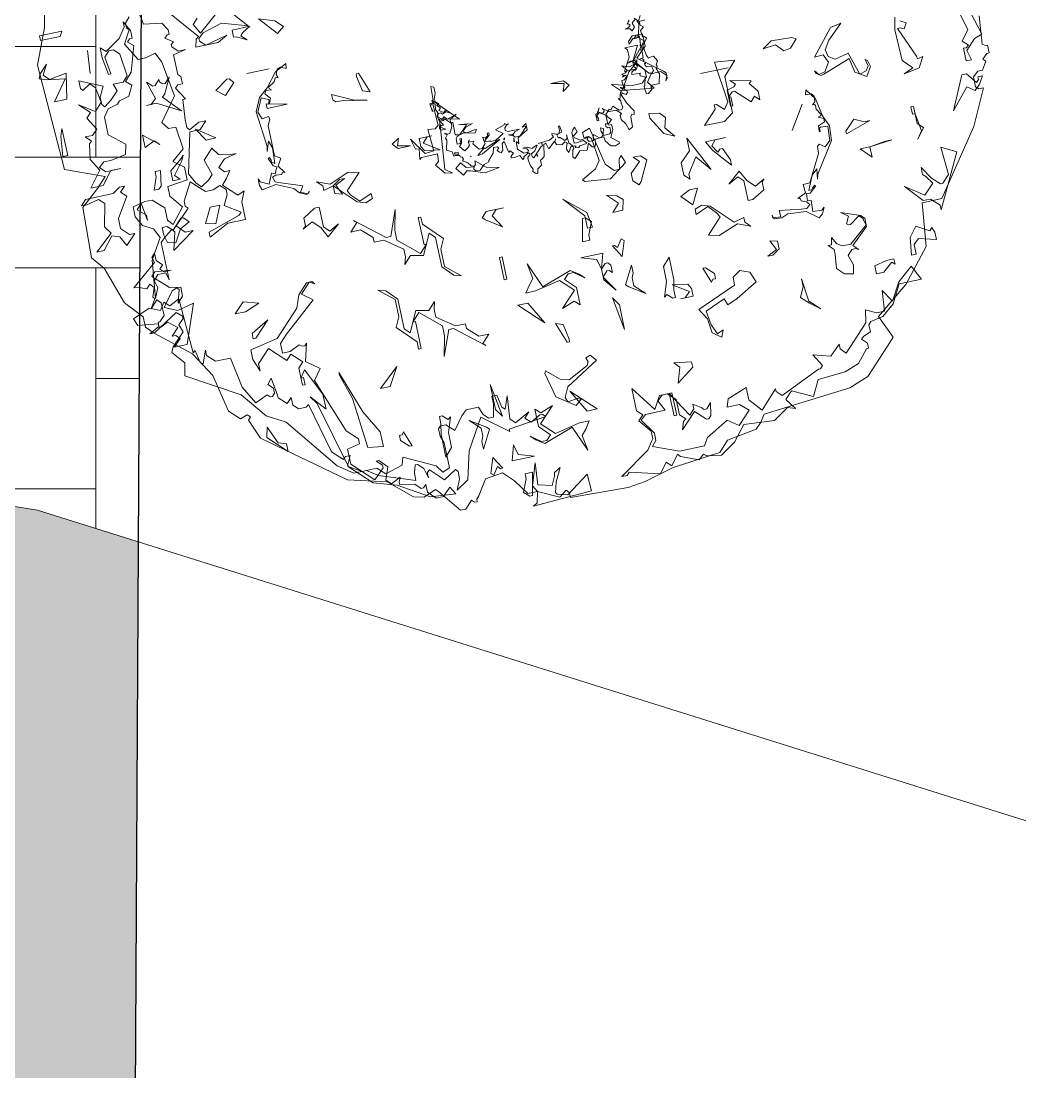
# Model space of a CAD drawing. Header units: millimetres. Extents: x 348 to 2201, y 118 to 1049.
# Drawn here: x 862.638 to 863.556, y 533.705 to 534.67 of the extents above; entities that cross this region are included whole.
import ezdxf

# ---------------------------------------------------------------- set-up
doc = ezdxf.new("R2010")
doc.units = ezdxf.units.MM
for name, color, linetype, lineweight in [('604_CURVA_INTERM', 7, 'Continuous', 18), ('ARBRE', 251, 'Continuous', 13), ('mur vue', 7, 'Continuous', 13)]:
    doc.layers.add(name, color=color, linetype=linetype, lineweight=lineweight)
pattern_1 = [(90, (873.67925, 706.85885), (-0.1016, 0.1016), [0.3048, -0.1016]), (180, (873.67925, 706.96045), (-0.1016, 0.1016), [0.3048, -0.1016])]

# ---------------------------------------------------------------- blocks, each defined once
blk = doc.blocks.new('WMF26', base_point=(0, 0.001))
at = {"color": 85}
for points in [[(7.323, -0.184), (7.359, -0.221), (7.462, -0.147), (7.745, -0.286), (7.883, -0.286), (8.022, -0.496), (8.159, -0.636), (8.407, -0.605), (8.545, -0.395), (8.581, -0.358), (8.581, -0.322), (8.618, -0.322), (8.654, -0.358), (8.756, -0.257), (8.829, -0.257), (9.069, -0.569), (9.105, -0.605), (9.28, -0.533), (9.419, -0.569), (9.732, -0.846), (10.255, -0.984), (11.302, -1.792), (11.412, -2.069), (11.376, -2.105), (11.412, -2.141), (11.514, -2.105), (11.652, -2.243), (11.761, -2.767), (11.973, -3.116), (12.424, -3.502), (12.525, -3.604), (12.525, -3.749), (12.736, -3.99), (12.911, -4.514), (13.05, -4.688), (13.02, -5.387), (12.772, -5.598), (12.635, -5.737), (13.158, -5.948), (13.223, -7.418), (13.02, -7.905), (12.984, -8.079)], [(0.476, -5.387), (0.512, -5.002), (0.476, -4.972), (0.446, -4.972), (0.446, -4.863), (0.476, -4.863), (0.548, -4.797), (0.512, -4.761), (0.585, -4.652), (0.65, -4.652), (0.724, -4.587), (0.724, -4.448), (0.687, -4.412), (0.621, -4.412), (0.861, -3.924), (1.494, -3.051), (1.771, -3.051), (1.843, -2.454), (2.222, -2.003), (2.681, -1.654), (2.542, -1.334), (2.644, -1.232), (2.994, -0.883), (3.269, -0.781), (4.492, -0.672), (4.565, -0.569), (4.638, -0.496), (5.053, -0.431), (5.191, -0.286), (5.86, -0.221), (6.275, -0.111), (6.522, -0.082), (7.323, -0.111), (7.323, -0.184), (7.323, -0.184)]]:
    blk.add_lwpolyline(points, dxfattribs=at)
at = {"color": 63}
for points in [[(7.745, -0.286), (7.796, -0.374), (7.696, -0.678), (7.721, -0.375), (7.533, -0.326), (7.475, -0.444), (7.462, -0.493), (7.374, -0.544), (7.47, -0.362), (7.506, -0.223), (7.488, -0.192), (7.348, -0.155), (7.03, -0.375), (7.022, -0.143), (7.84, -0.103), (7.784, -0.136), (7.745, -0.286), (7.745, -0.286)], [(6.5, -0.246), (6.573, -0.246), (6.152, -0.522), (6.078, -0.631), (6.049, -0.661), (6.049, -0.77), (6.188, -0.944), (6.116, -1.009), (6.188, -1.083), (6.188, -1.396), (5.94, -1.046), (5.838, -1.221), (5.701, -1.221), (5.489, -0.871), (5.417, -0.944), (5.417, -1.009), (5.315, -0.944), (5.278, -0.908), (5.242, -0.908), (5.176, -0.981), (5.206, -0.806), (5.242, -0.77), (5.278, -0.77), (5.417, -0.908), (5.627, -0.697), (5.59, -0.806), (5.554, -0.835), (5.627, -0.908), (5.627, -1.119), (5.729, -1.221), (5.802, -1.221), (5.874, -1.155), (5.802, -1.009), (6.078, -1.009), (6.152, -0.944), (6.013, -0.734), (6.013, -0.631), (6.078, -0.558), (5.729, -0.42), (5.38, -0.42), (5.315, -0.522), (5.002, -0.697), (4.856, -0.594), (4.681, -0.77), (4.791, -0.871), (4.965, -0.871), (4.929, -0.981), (4.652, -1.083), (4.652, -0.908), (4.507, -0.734), (4.266, -0.981), (4.266, -0.944), (4.194, -0.871), (3.633, -1.119), (3.604, -1.119), (3.568, -1.155), (3.67, -1.33), (3.43, -1.257), (3.284, -1.396), (3.284, -1.33), (3.219, -1.257), (2.869, -1.606), (2.833, -1.781), (2.695, -1.708), (2.586, -1.708), (2.557, -1.992), (2.447, -1.817), (2.309, -2.057), (2.135, -2.203), (2.099, -2.232), (1.996, -2.029), (2.309, -2.029), (2.447, -1.781), (2.622, -1.643), (2.797, -1.606), (2.833, -1.57), (2.833, -1.469), (2.934, -1.432), (2.972, -1.396), (2.905, -1.33), (2.905, -1.257), (2.934, -1.257), (3.081, -1.083), (3.284, -1.009), (3.67, -0.981), (3.779, -0.77), (4.056, -0.908), (4.158, -0.806), (4.056, -0.661), (4.158, -0.697), (4.369, -0.558), (4.791, -0.594), (4.965, -0.384), (5.176, -0.246), (5.38, -0.282), (5.417, -0.311), (5.489, -0.246), (5.729, -0.347), (5.766, -0.384), (5.874, -0.246), (5.94, -0.311), (6.049, -0.173), (6.464, -0.282), (6.5, -0.246), (6.5, -0.246)], [(8.752, -0.781), (8.782, -0.817), (8.956, -0.708), (9.131, -0.883), (9.167, -0.853), (9.167, -0.781), (9.203, -0.919), (9.277, -0.991), (9.306, -0.991), (9.342, -0.883), (9.342, -0.781), (9.83, -0.955), (9.974, -1.057), (10.15, -1.057), (10.353, -1.203), (10.913, -1.931), (11.161, -2.076), (11.438, -2.425), (12.136, -2.84), (12.099, -3.014), (12.245, -3.19), (12.209, -3.262), (12.034, -3.437), (12.071, -3.539), (11.998, -3.612), (11.998, -3.648), (12.071, -3.713), (12.421, -3.502), (12.486, -3.502), (12.346, -3.576), (12.346, -3.612), (12.624, -3.648), (12.66, -3.749), (12.421, -3.851), (12.274, -3.786), (12.209, -3.888), (12.136, -3.823), (11.998, -3.888), (11.962, -3.124), (11.925, -3.153), (11.895, -2.978), (11.859, -2.949), (11.787, -3.124), (11.787, -3.051), (11.685, -2.949), (11.474, -2.949), (11.401, -2.527), (11.263, -2.279), (11.088, -2.353), (11.052, -2.317), (11.023, -2.317), (10.986, -2.353), (10.986, -2.425), (11.052, -2.491), (10.986, -2.563), (10.95, -2.317), (10.95, -2.279), (10.848, -2.178), (10.776, -2.25), (10.776, -2.141), (10.703, -2.076), (10.601, -2.076), (10.564, -2.105), (10.389, -1.406), (10.252, -1.268), (10.216, -1.304), (10.15, -1.304), (10.216, -1.167), (10.04, -1.057), (9.83, -1.057), (9.728, -0.955), (9.48, -1.027), (9.451, -1.13), (9.029, -0.919), (8.956, -0.817), (8.855, -0.853), (8.855, -1.203), (8.891, -1.304), (8.891, -1.406), (8.855, -1.442), (8.782, -1.442), (8.679, -1.34), (8.542, -1.516), (8.469, -1.582), (8.294, -1.582), (8.258, -1.479), (8.192, -1.406), (8.12, -1.406), (8.083, -1.582), (8.083, -1.69), (8.017, -1.69), (7.981, -1.516), (7.945, -1.479), (7.879, -1.654), (7.909, -1.34), (7.843, -1.268), (7.632, -1.377), (7.705, -1.304), (7.632, -1.232), (7.494, -1.304), (7.458, -1.304), (7.421, -1.268), (7.945, -1.203), (7.945, -1.167), (8.294, -1.442), (8.542, -1.027), (8.643, -0.643), (8.819, -0.533), (8.752, -0.679), (8.752, -0.781), (8.752, -0.781)], [(5.311, -1.508), (5.551, -1.334), (5.485, -1.545), (5.551, -1.618), (5.311, -1.581), (5.311, -1.508), (5.311, -1.508)], [(7.293, -1.88), (7.122, -1.724), (7.002, -1.689), (6.719, -1.829), (6.697, -1.875), (6.718, -1.937), (6.65, -1.961), (6.582, -1.877), (7.039, -1.6), (7.108, -1.467), (7.084, -1.398), (6.943, -1.417), (6.897, -1.395), (6.98, -1.326), (7.228, -1.502), (7.31, -1.843), (7.293, -1.88), (7.293, -1.88)], [(4.217, -2.468), (4.52, -2.296), (4.662, -2.238), (4.695, -2.332), (4.971, -2.219), (4.946, -2.019), (4.885, -1.882), (4.799, -1.918), (4.839, -1.823), (4.952, -1.911), (4.978, -2.111), (5.065, -2.258), (4.518, -2.486), (4.513, -2.593), (4.403, -2.665), (4.275, -2.612), (4.217, -2.468), (4.217, -2.468)], [(3.67, -2.131), (3.604, -2.268), (3.604, -2.379), (3.568, -2.057), (3.43, -1.92), (3.568, -2.029), (3.67, -2.131), (3.67, -2.131)], [(9.555, -2.114), (9.272, -2.362), (9.417, -2.114), (9.555, -2.114), (9.555, -2.114)], [(2.586, -2.342), (2.411, -2.379), (2.309, -2.379), (2.309, -2.305), (2.346, -2.342), (2.484, -2.232), (2.586, -2.232), (2.586, -2.342), (2.586, -2.342)], [(3.106, -2.415), (3.082, -2.607), (3.082, -2.677), (3.151, -2.747), (3.106, -2.747), (3.082, -2.845), (3.032, -2.747), (2.963, -2.701), (2.844, -2.701), (2.582, -2.914), (2.607, -2.983), (2.607, -3.008), (2.656, -3.057), (2.794, -2.963), (2.819, -2.963), (2.844, -2.983), (2.794, -3.082), (2.893, -3.152), (2.631, -3.057), (2.582, -3.008), (2.582, -2.889), (2.819, -2.677), (2.75, -2.607), (2.794, -2.627), (2.844, -2.627), (2.913, -2.558), (2.868, -2.415), (2.893, -2.295), (3.013, -2.321), (3.106, -2.415), (3.106, -2.415)], [(6.116, -2.203), (6.188, -2.662), (6.116, -2.552), (6.116, -2.203), (6.116, -2.203)], [(6.887, -2.235), (6.887, -2.199), (6.923, -2.199), (7.026, -2.483), (6.923, -2.447), (6.887, -2.235), (6.887, -2.235)], [(2.033, -2.618), (1.923, -2.756), (1.75, -2.654), (1.712, -2.691), (1.684, -2.618), (1.684, -2.516), (1.923, -2.582), (1.996, -2.516), (1.996, -2.379), (2.062, -2.379), (2.033, -2.618), (2.033, -2.618)], [(9.068, -3.26), (9.068, -2.845), (8.995, -2.772), (8.857, -3.055), (8.682, -3.019), (8.581, -3.121), (8.609, -3.019), (8.609, -2.91), (8.37, -2.736), (8.231, -2.736), (8.231, -2.67), (8.086, -2.532), (7.947, -2.532), (8.056, -2.423), (8.02, -2.387), (8.406, -2.706), (8.471, -2.706), (8.609, -2.357), (8.544, -2.634), (8.544, -2.772), (8.821, -3.019), (8.93, -2.91), (8.893, -2.91), (8.893, -2.532), (8.93, -2.532), (8.93, -2.634), (9.169, -2.882), (9.104, -3.019), (9.104, -3.26), (9.308, -3.434), (9.205, -3.405), (9.068, -3.26), (9.068, -3.26)], [(5.343, -2.589), (5.343, -2.487), (5.38, -2.487), (5.453, -2.552), (5.489, -2.523), (5.417, -2.728), (5.417, -2.938), (5.315, -3.047), (5.315, -2.728), (5.343, -2.589), (5.343, -2.589)], [(7.163, -2.523), (7.476, -2.836), (7.337, -2.836), (7.163, -2.523), (7.163, -2.523)], [(4.755, -2.698), (4.755, -2.625), (4.791, -2.625), (4.82, -2.589), (4.893, -2.8), (4.856, -2.8), (4.755, -2.698), (4.755, -2.698)], [(5.868, -2.873), (5.868, -2.764), (5.729, -2.625), (5.94, -2.764), (5.976, -2.8), (5.838, -3.047), (5.838, -2.938), (5.868, -2.873), (5.868, -2.873)], [(6.675, -3.15), (6.566, -3.076), (6.5, -3.011), (6.639, -3.112), (6.712, -3.112), (6.777, -3.047), (6.639, -2.902), (6.639, -2.662), (6.712, -2.728), (6.886, -2.662), (6.675, -2.873), (6.85, -3.047), (7.199, -2.975), (7.337, -2.975), (7.264, -3.076), (7.199, -3.15), (7.235, -3.36), (7.09, -3.011), (6.675, -3.15), (6.675, -3.15)], [(6.253, -3.076), (6.188, -3.143), (6.152, -3.143), (6.116, -3.106), (6.116, -3.003), (6.152, -3.04), (6.188, -3.04), (6.253, -2.967), (6.116, -2.756), (6.253, -2.931), (6.253, -3.076), (6.253, -3.076)], [(1.647, -3.076), (1.75, -3.076), (1.959, -3.316), (1.712, -3.143), (1.574, -3.28), (1.647, -3.39), (1.684, -3.426), (1.684, -3.527), (1.574, -3.353), (1.472, -3.251), (1.436, -3.251), (1.335, -3.353), (1.363, -3.739), (1.16, -3.63), (1.538, -2.902), (1.538, -2.967), (1.647, -3.076), (1.647, -3.076)], [(2.857, -4.5), (2.791, -4.345), (2.805, -4.14), (3.087, -3.732), (3.106, -3.667), (3.082, -3.805), (3.164, -3.735), (3.251, -3.539), (3.188, -3.545), (3.199, -3.56), (3.161, -3.595), (3.148, -3.581), (3.241, -3.499), (3.293, -3.503), (3.3, -3.404), (3.248, -3.399), (3.259, -3.247), (3.133, -3.239), (3.093, -3.273), (3.138, -3.189), (3.192, -3.143), (3.349, -3.267), (3.602, -3.284), (3.691, -3.251), (3.791, -3.258), (3.815, -3.286), (3.814, -3.312), (3.803, -3.272), (3.703, -3.265), (3.707, -3.355), (3.408, -3.311), (3.331, -3.302), (3.278, -3.349), (3.315, -3.391), (3.387, -3.423), (3.388, -3.446), (3.4, -3.46), (3.421, -3.461), (3.306, -3.517), (3.311, -3.632), (3.218, -3.638), (3.018, -4.005), (3.012, -4.104), (2.984, -4.129), (2.91, -4.074), (2.829, -4.145), (2.815, -4.344), (2.917, -4.354), (2.931, -4.341), (2.935, -4.289), (2.947, -4.303), (2.94, -4.378), (2.849, -4.413), (2.846, -4.46), (2.918, -4.491), (2.883, -4.502), (2.869, -4.514), (2.924, -4.605), (2.919, -4.657), (2.932, -4.671), (2.959, -4.673), (2.919, -4.708), (2.911, -4.783), (2.946, -4.823), (3.025, -4.829), (3.004, -4.891), (2.901, -4.743), (2.857, -4.5), (2.857, -4.5)], [(6.253, -3.076), (6.289, -3.222), (6.5, -3.288), (6.188, -3.288), (6.253, -3.076), (6.253, -3.076)], [(5.94, -3.186), (6.041, -3.36), (6.013, -3.36), (5.976, -3.324), (5.904, -3.426), (5.868, -3.397), (5.94, -3.186), (5.94, -3.186)], [(6.253, -3.746), (6.326, -3.572), (6.326, -3.498), (6.428, -3.498), (6.362, -3.811), (6.326, -3.811), (6.253, -3.746), (6.253, -3.746)], [(4.848, -3.677), (4.986, -3.823), (4.848, -3.888), (4.739, -3.888), (4.848, -3.677), (4.848, -3.677)], [(6.326, -3.841), (6.573, -4.125), (6.289, -3.877), (6.253, -3.666), (6.326, -3.666), (6.326, -3.841), (6.326, -3.841)], [(2.309, -3.949), (2.099, -3.978), (1.996, -3.978), (2.309, -3.949), (2.309, -3.805), (2.447, -3.949), (2.309, -3.949), (2.309, -3.949)], [(5.838, -3.913), (5.976, -4.052), (5.838, -4.015), (5.766, -3.949), (5.802, -3.805), (5.94, -3.805), (5.838, -3.913), (5.838, -3.913)], [(12.071, -4.761), (12.136, -4.9), (12.274, -4.972), (12.346, -5.11), (12.346, -5.249), (12.173, -5.286), (12.071, -5.286), (11.925, -5.147), (11.925, -4.972), (11.859, -4.9), (11.685, -5.11), (11.823, -5.286), (11.823, -5.423), (11.547, -5.459), (11.547, -5.634), (11.685, -5.744), (11.511, -5.882), (11.547, -6.195), (11.648, -6.195), (11.722, -6.297), (11.474, -6.617), (11.547, -7.104), (11.612, -7.243), (11.75, -7.206), (11.859, -7.206), (11.998, -7.454), (11.895, -7.628), (11.925, -7.664), (11.925, -7.73), (11.859, -7.803)], [(10.95, -7.592), (11.023, -7.519), (10.95, -7.381), (10.564, -7.694)], [(10.499, -7.592), (10.353, -7.418), (10.288, -7.344), (10.637, -7.454), (10.913, -7.381), (10.986, -7.315), (10.986, -7.279), (10.913, -7.206), (10.601, -7.279), (10.739, -7.206), (11.052, -7.206), (11.023, -7.315), (10.986, -7.344), (11.474, -7.942)], [(11.722, -7.868), (11.685, -7.664), (11.438, -7.628), (11.372, -7.519), (11.372, -7.454), (11.401, -7.454), (11.438, -7.418), (11.335, -7.344), (11.372, -7.315), (11.372, -7.279), (11.299, -7.206), (11.197, -7.206), (11.372, -7.17), (11.372, -6.893), (11.335, -6.857), (11.335, -6.755), (11.401, -6.755), (11.438, -6.719), (11.335, -6.545), (11.372, -6.545), (11.401, -6.268), (11.401, -6.158), (11.372, -6.122), (11.227, -6.195), (11.125, -6.195), (11.227, -6.093), (11.372, -6.093), (11.511, -5.533), (11.438, -5.394), (11.372, -5.322), (11.263, -5.394), (11.197, -5.459), (11.263, -5.671), (11.125, -5.809), (11.052, -5.707), (10.913, -5.671), (10.812, -5.671), (10.986, -5.634), (11.088, -5.533), (11.023, -5.459), (10.95, -5.459), (11.023, -5.358), (11.088, -5.286), (10.913, -5.11), (10.812, -5.147), (10.877, -5.009), (10.877, -4.761), (11.125, -4.761), (11.401, -4.623), (11.401, -4.695), (10.95, -4.835), (10.913, -4.871), (11.125, -5.009), (11.052, -5.147), (11.052, -5.219), (11.125, -5.286), (11.227, -5.249), (11.335, -5.249), (11.511, -5.423), (11.648, -5.183), (11.648, -5.11), (11.612, -5.074), (11.823, -4.871), (11.722, -4.761), (11.612, -4.761), (11.925, -4.55), (11.859, -4.797), (11.895, -4.835), (11.998, -4.761), (12.071, -4.695), (12.071, -4.172), (12.099, -4.274), (12.209, -4.274), (12.274, -4.201), (12.245, -4.099), (12.31, -3.96), (12.245, -4.485), (12.071, -4.761), (12.071, -4.761)], [(1.611, -4.262), (1.647, -4.262), (1.647, -4.364), (1.611, -4.364), (1.611, -4.125), (1.538, -4.052), (1.647, -3.913), (1.574, -4.015), (1.611, -4.262), (1.611, -4.262)], [(7.494, -4.177), (7.566, -4.104), (7.458, -3.929), (7.668, -4.068), (7.705, -4.104), (7.632, -4.177), (7.392, -4.177), (7.494, -4.177), (7.494, -4.177)], [(4.36, -4.485), (4.425, -4.412), (4.36, -4.31), (4.324, -4.346), (4.288, -4.346), (4.215, -4.172), (4.215, -4.099), (4.425, -4.346), (4.499, -4.485), (4.215, -4.485), (4.36, -4.485), (4.36, -4.485)], [(4.672, -4.31), (4.811, -4.099), (4.811, -4.027), (4.884, -4.099), (4.884, -4.273), (4.739, -4.412), (4.739, -4.587), (4.499, -4.099), (4.672, -4.31), (4.672, -4.31)], [(5.335, -4.412), (5.473, -4.136), (5.51, -4.099), (5.582, -4.172), (5.582, -4.273), (5.437, -4.412), (5.51, -4.485), (5.408, -4.485), (5.335, -4.412), (5.335, -4.412)], [(0.811, -4.648), (0.701, -4.503), (0.664, -4.54), (0.664, -4.576), (0.599, -4.576), (0.664, -4.474), (0.738, -4.401), (0.84, -4.474), (1.087, -4.19), (0.876, -4.648), (0.811, -4.648), (0.811, -4.648)], [(3.304, -4.387), (3.097, -4.713), (3.304, -4.387), (3.304, -4.387)], [(4.96, -6.292), (5.04, -6.282), (5.04, -6.232), (5, -6.2), (5.05, -6.16), (5.04, -6.069), (5.011, -6.069), (4.989, -6.04), (5.061, -5.948), (5.04, -5.808), (5.021, -5.768), (4.981, -5.779), (4.95, -5.779), (4.91, -5.707), (4.939, -5.656), (4.931, -5.646), (4.931, -5.627), (4.95, -5.606), (4.921, -5.527), (4.95, -5.395), (5.05, -5.395), (5.071, -5.376), (5.061, -5.345), (5.121, -5.295), (5.151, -5.295), (5.161, -5.376), (5.161, -5.406), (5.151, -5.406), (5.121, -5.527), (5.182, -5.556), (5.182, -5.577), (5.171, -5.588), (5.291, -5.596), (5.283, -5.627), (5.252, -5.646), (5.241, -5.646), (5.233, -5.638), (5.212, -5.667), (5.191, -5.689), (5.212, -5.729), (5.323, -5.638), (5.423, -5.477), (5.423, -5.445), (5.442, -5.426), (5.403, -5.387), (5.403, -5.366), (5.423, -5.345), (5.464, -5.366), (5.473, -5.376), (5.492, -5.356), (5.442, -5.225), (5.363, -5.104), (5.373, -5.054), (5.403, -5.063), (5.423, -5.035), (5.434, -4.892), (5.484, -4.863), (5.514, -4.953), (5.564, -5.024), (5.564, -5.085), (5.543, -5.104), (5.603, -5.164), (5.725, -5.164), (5.755, -5.135), (5.736, -5.093), (5.694, -5.054), (5.744, -5.003), (5.744, -4.984), (5.705, -4.984), (5.705, -4.913), (5.755, -4.812), (5.655, -4.732), (5.655, -4.712), (5.715, -4.69), (5.776, -4.701), (5.836, -4.783), (5.845, -4.842), (5.966, -4.834), (5.976, -4.762), (5.995, -4.732), (6.027, -4.741), (6.066, -4.802), (6.107, -4.712), (6.208, -4.722), (6.289, -4.632), (6.318, -4.662), (6.298, -4.751), (6.279, -4.772), (6.279, -4.791), (6.308, -4.812), (6.358, -4.732), (6.379, -4.783), (6.358, -4.853), (6.348, -4.863), (6.379, -4.884), (6.429, -4.853), (6.498, -4.873), (6.519, -4.923), (6.61, -4.842), (6.62, -4.842), (6.641, -4.923), (6.671, -4.913), (6.7, -4.751), (6.731, -4.722), (6.76, -4.712), (6.76, -4.64), (6.821, -4.601), (6.832, -4.55), (6.842, -4.54), (6.861, -4.55), (6.892, -4.582), (6.882, -4.611), (6.911, -4.662), (6.922, -4.751), (6.922, -4.783), (6.882, -4.822), (6.901, -4.842), (6.972, -4.802), (6.972, -4.791), (6.993, -4.772), (7.023, -4.834), (7.102, -4.822), (7.134, -4.822), (7.144, -4.834), (7.144, -4.842), (7.102, -4.884), (7.144, -4.923), (7.163, -4.903), (7.194, -5.063), (7.224, -5.043), (7.234, -4.953), (7.263, -4.923), (7.284, -4.934), (7.314, -4.963), (7.284, -4.993), (7.303, -5.013), (7.353, -5.013), (7.374, -4.942), (7.454, -4.853), (7.454, -4.834), (7.526, -4.812), (7.597, -4.751), (7.655, -4.751), (7.677, -4.783), (7.666, -4.822), (7.705, -4.834), (7.737, -4.884), (7.806, -4.923), (7.787, -4.942), (7.798, -4.974), (7.827, -4.984), (7.827, -5.003), (7.877, -5.013), (7.907, -5.013), (7.918, -5.074), (7.989, -5.114), (7.957, -5.244), (7.968, -5.276), (7.938, -5.315), (7.968, -5.345), (7.928, -5.326), (7.899, -5.326), (7.848, -5.416), (7.848, -5.456), (7.928, -5.538), (7.949, -5.516), (7.968, -5.538), (7.989, -5.516), (7.957, -5.456), (7.989, -5.456), (8.008, -5.437), (7.938, -5.395), (8.008, -5.395), (8.018, -5.426), (7.999, -5.506), (8.018, -5.596), (7.999, -5.638), (8.018, -5.689), (8.008, -5.757), (8.028, -5.779), (8.05, -5.779), (8.078, -5.748), (8.058, -5.667), (8.068, -5.678), (8.078, -5.779), (8.028, -5.79), (8.018, -6.009), (7.978, -5.99), (7.978, -5.908), (8.008, -5.829), (7.999, -5.79), (7.968, -5.768), (7.957, -5.757), (7.989, -5.739), (7.949, -5.697), (7.978, -5.667), (7.918, -5.627), (7.899, -5.646), (7.867, -5.638), (7.827, -5.596), (7.888, -5.627), (7.938, -5.606), (7.957, -5.627), (7.989, -5.627), (8.008, -5.606), (8.008, -5.577), (7.968, -5.546), (7.949, -5.546), (7.928, -5.566), (7.888, -5.527), (7.756, -5.566), (7.848, -5.516), (7.856, -5.506), (7.856, -5.477), (7.827, -5.466), (7.827, -5.295), (7.798, -5.287), (7.766, -5.287), (7.655, -5.387), (7.647, -5.395), (7.727, -5.416), (7.756, -5.416), (7.626, -5.406), (7.597, -5.395), (7.565, -5.395), (7.666, -5.366), (7.705, -5.326), (7.705, -5.305), (7.666, -5.287), (7.555, -5.305), (7.526, -5.305), (7.555, -5.265), (7.716, -5.295), (7.787, -5.276), (7.806, -5.265), (7.827, -5.244), (7.827, -5.164), (7.787, -5.164), (7.777, -5.193), (7.777, -5.225), (7.756, -5.225), (7.766, -5.164), (7.806, -5.124), (7.777, -5.085), (7.747, -5.054), (7.697, -5.085), (7.666, -5.114), (7.677, -5.164), (7.655, -5.185), (7.666, -5.154), (7.597, -5.154), (7.616, -5.124), (7.547, -5.035), (7.505, -5.035), (7.454, -5.093), (7.465, -5.143), (7.465, -5.185), (7.435, -5.164), (7.403, -5.185), (7.395, -5.193), (7.395, -5.225), (7.374, -5.225), (7.374, -5.193), (7.454, -5.124), (7.454, -5.114), (7.374, -5.114), (7.384, -5.104), (7.303, -5.104), (7.184, -5.175), (7.274, -5.244), (7.144, -5.287), (7.134, -5.305), (7.113, -5.287), (7.084, -5.287), (7.113, -5.276), (7.144, -5.244), (7.144, -5.214), (7.113, -5.185), (6.951, -5.185), (7.023, -5.164), (7.052, -5.135), (7.052, -5.114), (7.034, -5.093), (6.961, -5.093), (6.851, -5.204), (6.911, -5.204), (6.851, -5.244), (6.851, -5.154), (6.993, -5.074), (7.001, -4.993), (7.023, -5.024), (7.034, -5.024), (7.034, -4.923), (6.961, -4.853), (6.922, -4.853), (6.911, -4.842), (6.892, -4.873), (6.911, -4.903), (6.961, -4.923), (6.892, -4.923), (6.842, -4.892), (6.771, -4.923), (6.76, -4.923), (6.81, -4.853), (6.861, -4.822), (6.861, -4.783), (6.842, -4.762), (6.71, -4.892), (6.7, -4.892), (6.691, -4.903), (6.691, -4.934), (6.71, -4.942), (6.741, -4.942), (6.581, -4.953), (6.519, -4.984), (6.53, -5.013), (6.53, -5.035), (6.469, -5.013), (6.44, -5.013), (6.419, -5.054), (6.419, -5.114), (6.408, -5.114), (6.398, -5.054), (6.398, -5.024), (6.469, -5.003), (6.458, -4.963), (6.448, -4.953), (6.44, -4.963), (6.379, -4.903), (6.358, -4.913), (6.34, -4.934), (6.34, -4.974), (6.329, -4.863), (6.289, -4.812), (6.279, -4.802), (6.247, -4.802), (6.247, -4.791), (6.258, -4.783), (6.239, -4.772), (6.208, -4.772), (6.189, -4.791), (6.097, -4.802), (6.088, -4.812), (6.128, -4.853), (6.228, -4.842), (6.258, -4.842), (6.258, -4.993), (6.239, -5.024), (6.208, -5.054), (6.189, -4.984), (6.247, -4.942), (6.239, -4.913), (6.167, -4.863), (6.088, -4.873), (6.077, -4.884), (6.056, -4.884), (6.077, -4.853), (6.056, -4.822), (5.995, -4.822), (5.987, -4.884), (5.976, -4.892), (5.976, -4.903), (5.906, -4.842), (5.876, -4.842), (5.845, -4.873), (5.865, -4.923), (5.865, -4.974), (5.826, -4.953), (5.845, -4.884), (5.845, -4.863), (5.755, -4.863), (5.736, -4.884), (5.736, -4.953), (5.765, -4.953), (5.786, -4.974), (5.786, -5.013), (5.755, -5.003), (5.755, -5.124), (5.836, -5.175), (5.845, -5.175), (5.876, -5.143), (5.865, -5.104), (5.865, -5.074), (5.887, -5.074), (5.887, -5.164), (5.865, -5.175), (5.826, -5.244), (5.845, -5.204), (5.845, -5.185), (5.794, -5.164), (5.786, -5.164), (5.765, -5.185), (5.765, -5.204), (5.786, -5.225), (5.715, -5.175), (5.694, -5.193), (5.675, -5.185), (5.636, -5.225), (5.564, -5.154), (5.524, -5.154), (5.503, -5.185), (5.514, -5.244), (5.514, -5.276), (5.543, -5.315), (5.524, -5.287), (5.492, -5.395), (5.484, -5.387), (5.453, -5.426), (5.484, -5.456), (5.473, -5.456), (5.453, -5.437), (5.434, -5.456), (5.442, -5.516), (5.442, -5.546), (5.403, -5.546), (5.363, -5.588), (5.384, -5.606), (5.423, -5.588), (5.403, -5.606), (5.423, -5.627), (5.373, -5.638), (5.342, -5.667), (5.384, -5.718), (5.403, -5.739), (5.302, -5.707), (5.222, -5.729), (5.202, -5.748), (5.202, -5.757), (5.222, -5.779), (5.313, -5.757), (5.273, -5.779), (5.182, -5.779), (5.191, -5.748), (5.202, -5.739), (5.061, -5.566), (5.021, -5.556), (4.989, -5.588), (5, -5.646), (5.071, -5.656), (5.09, -5.689), (5.09, -5.707), (5.082, -5.707), (5.071, -5.718), (5.1, -5.739), (5.09, -5.748), (5.09, -5.757), (5.111, -5.779), (5.14, -5.779), (5.09, -5.79), (5.09, -5.869), (5.1, -5.879), (5.1, -5.908), (5.082, -5.908), (5.071, -5.919), (5.1, -5.969), (5.09, -5.969), (5.082, -6.049), (5.082, -6.08), (5.09, -6.09), (5.132, -6.069), (5.161, -6.069), (5.132, -6.1), (5.09, -6.1), (5.05, -6.26), (5.071, -6.3)], [(5.09, -6.321), (5.121, -6.3), (5.14, -6.282), (5.121, -6.221), (5.161, -6.181), (5.182, -6.21), (5.222, -6.221), (5.252, -6.221), (5.202, -6.232), (5.171, -6.26), (5.191, -6.282), (5.212, -6.282), (5.191, -6.311), (5.171, -6.332)], [(5.1, -6.342), (5.05, -6.292), (5.011, -6.361)], [(4.052, -5.301), (4.052, -4.796), (4.183, -4.704), (4.466, -4.704), (4.275, -4.895), (4.275, -4.954), (4.243, -4.954), (4.15, -4.863), (4.085, -4.954), (4.15, -5.524), (3.87, -5.491), (4.052, -5.301), (4.052, -5.301)], [(0.774, -4.998), (0.738, -4.998), (0.701, -5.027), (0.774, -5.1), (0.664, -5.237), (0.774, -5.659), (0.701, -5.587), (0.636, -5.659), (0.49, -5.136), (0.599, -5.1), (0.738, -4.961), (0.701, -4.823), (0.774, -4.823), (0.774, -4.998), (0.774, -4.998)], [(1.644, -5.44), (1.605, -5.613)], [(1.548, -5.547), (1.473, -5.503), (1.517, -5.427), (1.567, -5.456), (1.605, -5.451), (1.427, -5.026), (1.421, -4.988), (1.344, -5.005), (1.426, -4.864), (1.605, -4.833), (1.643, -4.828), (1.511, -4.88), (1.632, -5.009), (1.644, -5.44), (1.644, -5.44)], [(6.792, -4.791), (6.782, -4.791), (6.782, -4.772), (6.792, -4.772), (6.792, -4.791), (6.792, -4.791)], [(2.348, -5.686), (2.558, -5.492), (2.632, -5.375), (2.61, -5.275), (2.524, -5.219), (2.333, -5.262), (2.238, -4.951), (2.144, -4.977), (2.104, -5.039), (2.125, -5.128), (2.094, -5.11), (2.074, -5.019), (2.152, -4.896), (2.3, -4.99), (2.337, -5.187), (2.719, -5.05), (2.758, -5.041), (2.82, -5.08), (2.835, -5.124), (2.789, -5.061), (2.699, -5.081), (2.625, -5.197), (2.672, -5.314), (2.796, -5.307), (2.495, -5.658), (2.348, -5.686), (2.348, -5.686)], [(3.746, -5.138), (3.648, -5.014), (3.648, -4.89), (3.713, -4.956), (3.772, -4.89), (3.963, -5.079), (3.996, -5.079), (4.061, -5.014), (4.028, -5.014), (4.028, -4.89), (4.061, -4.89), (4.061, -5.112), (3.963, -5.138), (3.93, -5.171), (3.996, -5.236), (3.713, -5.171), (3.746, -5.138), (3.746, -5.138)], [(6.498, -4.953), (6.508, -4.923), (6.498, -4.953), (6.498, -4.953)], [(7.515, -4.963), (7.565, -4.953), (7.586, -4.953), (7.476, -5.035), (7.465, -5.024), (7.263, -5.104), (7.244, -5.104), (7.515, -4.963), (7.515, -4.963)], [(7.686, -4.963), (7.677, -4.953), (7.686, -4.963), (7.686, -4.963)], [(7.837, -5.024), (7.888, -5.024), (7.888, -5.054), (7.837, -5.043), (7.837, -5.024), (7.837, -5.024)], [(7.062, -5.035), (7.052, -5.085), (7.052, -5.035), (7.062, -5.035), (7.062, -5.035)], [(7.062, -5.135), (7.062, -5.114), (7.113, -5.143), (7.073, -5.143), (7.062, -5.135), (7.062, -5.135)], [(7.184, -5.085), (7.194, -5.093), (7.174, -5.114), (7.184, -5.104), (7.184, -5.085), (7.184, -5.085)], [(3.044, -5.636), (2.989, -5.601), (3.091, -5.494), (3.187, -5.478), (3.284, -5.583), (3.46, -5.566), (3.329, -5.646), (3.044, -5.636), (3.044, -5.636)], [(6.16, -5.631), (6.261, -5.566), (6.225, -5.668), (6.4, -5.705), (6.225, -5.705), (6.16, -5.631), (6.16, -5.631)], [(5.242, -5.762), (5.242, -5.697), (5.206, -5.659), (5.38, -5.659), (5.278, -5.835), (5.278, -5.936), (5.307, -5.972), (5.133, -5.972), (5.242, -5.762), (5.242, -5.762)]]:
    blk.add_lwpolyline(points, dxfattribs=at)
at = {"color": 106}
for points in [[(7.934, -0.311), (7.861, -0.486), (7.861, -0.558), (7.759, -0.558), (7.825, -0.246), (7.861, -0.246), (7.934, -0.311), (7.934, -0.311)], [(9.607, -0.77), (9.92, -0.871), (10.204, -1.155), (10.444, -2.094), (10.517, -2.203), (10.342, -1.992), (10.342, -2.203), (10.517, -2.582), (10.59, -2.48), (10.553, -2.48), (10.553, -2.379), (10.59, -2.379), (10.59, -2.618), (10.517, -2.691), (10.655, -2.829), (10.728, -2.756), (10.939, -2.967), (11.114, -2.793), (11.114, -2.691), (11.179, -2.866), (11.179, -3.003), (10.794, -3.076), (10.444, -3.426), (10.379, -3.601), (10.24, -3.739), (10.168, -3.739), (10.132, -3.702), (10.204, -3.739), (10.342, -3.601), (10.204, -3.491), (10.655, -3.106), (10.765, -3.003), (10.765, -2.866), (10.655, -2.866), (10.517, -2.931), (10.481, -2.902), (10.444, -2.902), (10.415, -2.931), (10.481, -2.691), (10.306, -2.552), (10.415, -2.407), (10.132, -1.643), (9.993, -1.505), (9.993, -1.432), (10.168, -1.396), (10.168, -1.185), (9.891, -0.908), (9.746, -1.046), (9.746, -1.083), (9.819, -1.155), (9.783, -1.155), (9.68, -1.046), (9.746, -0.871), (9.68, -0.806), (9.542, -0.871), (9.571, -0.806), (9.571, -0.77), (9.368, -0.734), (9.295, -0.661), (9.259, -0.661), (9.221, -0.697), (9.221, -0.594), (9.12, -0.486), (9.018, -0.486), (8.909, -0.594), (8.844, -0.486), (9.192, -0.522), (9.607, -0.77), (9.607, -0.77)], [(7.512, -0.908), (7.621, -0.981), (7.686, -1.046), (7.548, -0.944), (7.476, -0.944), (7.41, -1.009), (7.548, -1.155), (7.548, -1.396), (7.476, -1.33), (7.3, -1.396), (7.512, -1.185), (7.337, -1.009), (6.988, -1.083), (6.85, -1.083), (6.922, -0.981), (6.988, -0.908), (6.951, -0.697), (7.097, -1.046), (7.512, -0.908), (7.512, -0.908)], [(8.246, -0.871), (8.145, -0.697), (8.174, -0.697), (8.21, -0.734), (8.283, -0.631), (8.32, -0.661), (8.246, -0.871), (8.246, -0.871)], [(7.934, -0.981), (7.898, -0.835), (7.686, -0.77), (7.999, -0.77), (7.934, -0.981), (7.934, -0.981)], [(5.701, -1.221), (5.664, -1.221), (5.664, -0.908), (5.701, -0.908), (5.701, -1.221), (5.701, -1.221)], [(8.32, -1.185), (8.32, -1.293), (8.458, -1.432), (8.246, -1.293), (8.21, -1.257), (8.349, -1.009), (8.349, -1.119), (8.32, -1.185), (8.32, -1.185)], [(8.844, -1.469), (8.844, -1.57), (8.808, -1.57), (8.734, -1.505), (8.698, -1.534), (8.77, -1.33), (8.77, -1.119), (8.873, -1.009), (8.873, -1.33), (8.844, -1.469), (8.844, -1.469)], [(7.025, -1.534), (6.712, -1.221), (6.85, -1.221), (7.025, -1.534), (7.025, -1.534)], [(9.433, -1.358), (9.433, -1.432), (9.397, -1.432), (9.368, -1.469), (9.295, -1.257), (9.331, -1.257), (9.433, -1.358), (9.433, -1.358)], [(8.073, -1.853), (7.999, -1.396), (8.073, -1.505), (8.073, -1.853), (8.073, -1.853)], [(9.956, -2.057), (10.066, -2.407), (10.066, -2.444), (9.855, -1.853), (9.68, -1.534), (9.68, -1.33), (9.891, -1.358), (9.956, -2.057), (9.956, -2.057)], [(11.179, -1.92), (11.078, -1.68), (10.968, -1.643), (10.968, -1.534), (11.216, -1.781), (11.179, -1.92), (11.179, -1.92)], [(5.105, -2.563), (5.105, -2.454), (5.28, -2.454), (5.214, -2.454), (5.141, -2.527), (5.352, -2.665), (5.141, -2.629), (5.105, -2.563), (5.105, -2.563)], [(3.816, -2.84), (3.919, -2.775), (3.991, -2.775), (3.853, -2.84), (3.919, -2.978), (3.816, -2.949), (3.816, -2.84), (3.816, -2.84)], [(11.114, -3.215), (10.866, -3.353), (11.078, -3.143), (11.114, -3.143), (11.114, -3.215), (11.114, -3.215)], [(4.341, -3.328), (4.202, -3.364), (4.202, -3.298), (4.13, -3.226), (4.304, -3.298), (4.581, -3.19), (4.726, -3.226), (4.515, -3.437), (4.551, -3.502), (4.653, -3.612), (4.829, -3.538), (4.829, -3.612), (4.726, -3.648), (4.617, -3.612), (4.341, -3.328), (4.341, -3.328)], [(7.548, -3.215), (7.585, -3.215), (7.585, -3.527), (7.548, -3.527), (7.548, -3.215), (7.548, -3.215)], [(12.091, -3.356), (12.143, -3.409), (12.191, -3.409), (12.091, -3.508), (12.217, -3.609), (12.317, -3.561), (12.342, -3.561), (12.342, -3.635), (12.317, -3.635), (12.243, -3.708), (12.243, -3.887), (12.295, -3.94), (12.396, -3.834), (12.317, -3.96), (12.342, -3.987), (12.295, -4.113), (12.342, -4.166), (12.396, -4.113), (12.522, -4.166), (12.57, -4.166), (12.217, -4.445), (12.243, -4.518), (12.191, -4.571), (12.191, -4.466), (12.117, -4.392), (12.169, -4.339), (12.117, -4.292), (12.017, -4.292), (12.243, -4.318), (12.295, -4.266), (12.091, -4.066), (11.939, -4.04), (11.939, -3.913), (12.017, -3.834), (11.965, -4.014), (11.991, -4.04), (12.065, -4.014), (12.217, -3.814), (12.043, -3.735), (11.812, -3.787), (12.017, -3.256), (12.191, -3.256), (12.091, -3.356), (12.091, -3.356)], [(8.385, -3.564), (8.385, -3.978), (8.458, -4.052), (8.596, -3.767), (8.77, -3.805), (8.873, -3.702), (8.844, -3.805), (8.844, -3.913), (9.084, -4.089), (9.221, -4.089), (9.221, -4.154), (9.368, -4.292), (9.505, -4.292), (9.397, -4.401), (9.433, -4.438), (9.047, -4.117), (8.982, -4.117), (8.844, -4.466), (8.909, -4.19), (8.909, -4.052), (8.632, -3.805), (8.524, -3.913), (8.56, -3.913), (8.56, -4.292), (8.524, -4.292), (8.524, -4.19), (8.283, -3.942), (8.349, -3.805), (8.349, -3.564), (8.145, -3.39), (8.246, -3.418), (8.385, -3.564), (8.385, -3.564)], [(3.955, -3.749), (3.816, -3.823), (3.853, -3.786), (3.853, -3.677), (4.028, -3.576), (4.094, -3.576), (4.094, -3.851), (4.166, -3.924), (4.304, -3.851), (4.13, -3.997), (4.056, -3.851), (3.955, -3.749), (3.955, -3.749)], [(11.143, -3.666), (10.939, -3.601), (11.143, -3.527), (11.288, -3.527), (11.143, -3.666), (11.143, -3.666)], [(2.447, -4.364), (2.309, -4.299), (2.237, -4.299), (2.586, -4.19), (2.586, -4.226), (2.447, -4.364), (2.447, -4.364)], [(6.253, -4.328), (6.049, -4.438), (5.976, -4.54), (6.013, -4.853), (6.049, -4.889), (6.116, -4.889), (6.116, -4.961), (6.013, -4.998), (5.904, -4.474), (5.802, -4.364), (5.729, -4.364), (5.701, -4.503), (5.664, -4.54), (5.627, -4.438), (5.874, -4.262), (6.224, -4.299), (6.253, -4.328), (6.253, -4.328)], [(9.993, -4.54), (10.132, -4.466), (10.095, -4.503), (10.095, -4.612), (9.92, -4.713), (9.855, -4.713), (9.855, -4.438), (9.783, -4.364), (9.644, -4.438), (9.819, -4.292), (9.891, -4.438), (9.993, -4.54), (9.993, -4.54)], [(5.176, -4.961), (5.176, -5.027), (5.03, -4.998), (4.965, -4.925), (5.002, -4.786), (4.893, -4.648), (5.03, -4.713), (5.176, -4.961), (5.176, -4.961)], [(7.728, -4.768), (7.774, -4.778), (7.831, -4.732), (7.918, -4.84), (7.838, -4.904), (7.775, -4.824), (7.672, -4.813), (7.644, -4.837), (7.639, -4.888), (7.506, -4.77), (7.334, -4.732), (7.534, -4.701), (7.728, -4.768), (7.728, -4.768)], [(9.607, -4.961), (9.746, -4.925), (9.746, -4.99), (9.819, -5.063), (9.644, -4.99), (9.368, -5.1), (9.221, -5.063), (9.433, -4.853), (9.397, -4.786), (9.295, -4.677), (9.12, -4.75), (9.12, -4.677), (9.221, -4.641), (9.331, -4.677), (9.607, -4.961), (9.607, -4.961)], [(12.016, -4.786), (12.016, -4.889), (11.951, -4.889), (11.877, -4.823), (11.74, -4.961), (11.703, -4.961), (11.638, -4.889), (11.776, -4.823), (11.877, -4.648), (11.987, -4.677), (12.016, -4.786), (12.016, -4.786)], [(8.18, -4.945), (8.13, -4.986), (8.12, -5.088), (8.343, -5.086), (8.371, -5.063), (8.35, -5.21), (8.401, -5.216), (8.437, -5.365), (8.285, -5.132), (8.161, -5.139), (8.18, -5.441), (8.078, -5.431), (8.027, -5.472), (8.042, -5.825), (7.725, -5.492), (7.943, -5.54), (7.994, -5.546), (8.066, -4.861), (7.975, -4.793), (8.071, -4.809), (8.18, -4.945), (8.18, -4.945)], [(9.607, -4.961), (9.505, -5.027), (9.433, -5.027), (9.571, -4.961), (9.505, -4.823), (9.607, -4.853), (9.607, -4.961), (9.607, -4.961)], [(11.317, -5.027), (11.179, -5.027), (11.288, -4.786), (11.426, -4.823), (11.317, -5.027), (11.317, -5.027)], [(12.714, -4.925), (12.86, -4.75), (12.962, -4.75), (12.714, -4.961), (12.787, -5.063), (12.714, -5.376), (12.787, -5.449), (12.962, -5.412), (13.035, -5.412), (12.962, -5.485), (12.576, -5.485), (12.475, -5.551), (12.402, -5.551), (12.475, -5.485), (12.402, -5.412), (12.576, -5.136), (12.576, -4.998), (12.475, -4.889), (12.402, -4.889), (12.54, -4.75), (12.612, -4.889), (12.714, -4.925), (12.714, -4.925)], [(10.21, -6.459), (10.342, -6.354), (10.428, -6.168), (10.378, -5.675), (10.394, -5.609), (10.347, -5.742), (10.31, -5.64), (10.327, -5.427), (10.38, -5.464), (10.362, -5.47), (10.38, -5.519), (10.398, -5.512), (10.356, -5.397), (10.308, -5.375), (10.35, -5.285), (10.397, -5.306), (10.461, -5.167), (10.575, -5.221), (10.594, -5.27), (10.595, -5.174), (10.57, -5.108), (10.372, -5.141), (10.143, -5.035), (10.08, -4.962), (9.989, -4.92), (9.955, -4.933), (9.943, -4.957), (9.972, -4.927), (10.063, -4.969), (10.016, -5.045), (10.301, -5.151), (10.371, -5.18), (10.395, -5.247), (10.343, -5.267), (10.265, -5.26), (10.253, -5.28), (10.235, -5.287), (10.217, -5.278), (10.29, -5.381), (10.231, -5.478), (10.309, -5.529), (10.307, -5.947), (10.265, -6.037), (10.278, -6.072), (10.368, -6.059), (10.405, -6.161), (10.322, -6.342), (10.227, -6.302), (10.221, -6.284), (10.243, -6.237), (10.226, -6.243), (10.196, -6.313), (10.259, -6.386), (10.238, -6.428), (10.161, -6.421), (10.186, -6.447), (10.193, -6.465), (10.1, -6.519), (10.078, -6.567), (10.061, -6.573), (10.037, -6.563), (10.054, -6.611), (10.025, -6.681), (9.976, -6.699), (9.904, -6.666), (9.892, -6.731), (10.054, -6.652), (10.21, -6.459), (10.21, -6.459)], [(12.3, -5.201), (12.227, -5.275), (12.191, -5.027), (12.191, -5.1), (12.3, -5.201), (12.3, -5.201)], [(8.32, -5.237), (8.32, -5.347), (8.145, -5.347), (8.21, -5.347), (8.283, -5.275), (8.073, -5.136), (8.283, -5.172), (8.32, -5.237), (8.32, -5.237)], [(8.698, -5.347), (8.596, -5.412), (8.632, -5.311), (8.458, -5.275), (8.632, -5.275), (8.698, -5.347), (8.698, -5.347)], [(3.983, -5.412), (4.369, -5.412), (3.983, -5.412), (3.983, -5.412)], [(5.59, -5.521), (5.315, -5.449), (5.176, -5.449), (5.103, -5.521), (5.103, -5.623), (5.242, -5.762), (5.03, -6.009), (5.103, -6.074), (5.176, -6.074), (5.242, -6.009), (5.242, -6.046), (5.176, -6.111), (5.03, -6.111), (5.03, -5.936), (5.176, -5.799), (4.856, -5.551), (4.827, -5.521), (4.827, -5.449), (4.856, -5.412), (4.827, -5.485), (4.893, -5.551), (5.03, -5.551), (5.103, -5.449), (5.03, -5.347), (5.489, -5.412), (5.59, -5.521), (5.59, -5.521)], [(11.951, -5.587), (11.951, -5.659), (11.877, -5.659), (11.913, -5.449), (11.951, -5.412), (12.016, -5.412), (11.951, -5.587), (11.951, -5.587)], [(11.74, -5.623), (11.565, -5.762), (11.529, -5.799), (11.565, -5.725), (11.703, -5.551), (11.638, -5.485), (11.74, -5.485), (11.74, -5.623), (11.74, -5.623)], [(12.686, -5.835), (12.787, -6.009), (12.751, -6.22), (12.714, -6.25), (12.787, -6.322), (12.686, -6.322), (12.612, -6.395), (12.714, -6.57), (12.649, -6.635), (12.787, -6.773), (12.576, -6.635), (12.475, -6.744), (12.511, -6.949), (12.576, -7.021), (12.686, -6.949), (12.714, -6.985), (12.714, -7.094), (12.402, -6.949), (12.475, -6.81), (12.475, -6.708), (12.439, -6.671), (12.336, -6.744), (12.227, -6.846), (12.263, -6.949), (12.125, -6.949), (12.053, -7.021), (12.089, -7.333), (12.161, -7.407), (12.227, -7.407), (12.3, -7.333), (12.263, -7.094), (12.3, -7.094), (12.336, -7.333), (12.336, -7.472), (12.263, -7.407), (12.053, -7.545), (11.951, -7.683), (11.951, -7.756), (11.877, -7.617), (11.877, -7.509), (11.913, -7.509), (11.951, -7.472), (11.877, -7.407), (11.987, -7.057), (12.089, -6.949), (12.016, -6.882), (12.089, -6.744), (12.227, -6.708), (12.263, -6.671), (12.402, -6.635), (12.475, -6.534), (12.475, -6.286), (12.263, -6.111), (12.3, -5.972), (12.511, -5.936), (12.612, -5.936), (12.686, -5.871), (12.612, -5.799), (12.402, -5.799), (12.54, -5.799), (12.686, -5.623), (12.86, -5.623), (12.686, -5.835), (12.686, -5.835)], [(9.331, -6.074), (9.368, -6.111), (9.368, -6.184), (9.084, -6.046), (8.909, -6.009), (9.259, -6.074), (9.331, -6.074), (9.331, -6.074)], [(11.288, -6.111), (11.041, -5.936), (11.179, -5.936), (11.288, -6.111), (11.288, -6.111)], [(12.016, -6.009), (12.016, -6.184), (11.812, -6.009), (11.877, -6.074), (12.016, -6.009), (12.016, -6.009)], [(8.982, -6.358), (8.982, -6.395), (8.945, -6.395), (8.844, -6.111), (8.945, -6.148), (8.982, -6.358), (8.982, -6.358)], [(13.142, -6.124), (13.112, -6.4), (13.076, -6.502), (13.076, -6.124), (13.142, -6.124), (13.142, -6.124)], [(10.27, -6.25), (9.993, -6.184), (10.27, -6.184), (10.27, -6.25), (10.27, -6.25)], [(11.877, -6.57), (11.812, -6.57), (11.74, -6.635), (11.812, -6.882), (11.74, -6.81), (11.703, -6.81), (11.638, -6.882), (11.638, -6.846), (11.601, -6.81), (11.565, -6.81), (11.493, -6.882), (11.601, -6.671), (11.638, -6.635), (11.426, -6.395), (11.74, -6.57), (11.877, -6.57), (11.877, -6.57)], [(10.729, -6.689), (10.697, -6.689), (10.642, -6.627), (10.79, -6.478), (10.907, -6.572), (10.729, -6.689), (10.729, -6.689)], [(10.132, -6.708), (10.444, -6.708), (10.132, -6.708), (10.132, -6.708)], [(12.89, -7.159), (13.136, -7.195), (13.238, -7.232), (13.209, -7.297), (13.1, -7.407), (13.173, -7.268), (13.1, -7.195), (12.86, -7.232), (12.926, -6.882), (13.1, -6.882), (12.89, -7.159), (12.89, -7.159)], [(9.92, -7.333), (9.819, -7.232), (9.92, -7.159), (10.132, -7.407), (9.92, -7.333), (9.92, -7.333)], [(10.517, -7.232), (10.517, -7.333), (10.27, -7.333), (10.379, -7.268), (10.415, -7.232), (10.342, -7.159), (10.481, -7.232), (10.517, -7.232), (10.517, -7.232)], [(12.54, -7.159), (12.511, -7.472), (12.54, -7.159), (12.54, -7.159)], [(13.112, -7.805), (12.798, -7.805), (12.836, -7.739), (13.112, -7.739), (13.112, -7.805), (13.112, -7.805)]]:
    blk.add_lwpolyline(points, dxfattribs=at)
blk = doc.blocks.new('T2_02')
at = {"xscale": 0.3499999999999943, "yscale": 0.3499999999999943, "zscale": 0.3499999999999943}
blk.add_blockref('WMF26', (-2.2399, 1.997), dxfattribs=at)

msp = doc.modelspace()

# ---------------------------------------------------------------- hatches: boundary and pattern name
at = {"layer": 'mur vue'}
h = msp.add_hatch(dxfattribs=at)
h.set_pattern_fill('AR-HBONE', color=256, scale=0.001, angle=63.03737)
h.set_pattern_definition(pattern_1)
h.paths.add_polyline_path([(862.77442, 539.46007), (860.01677, 540.37954), (860.01605, 540.24927), (860.02068, 540.24595), (860.02782, 540.24747), (860.02881, 540.23118), (860.0333, 540.21014), (860.05032, 540.17633), (860.03862, 540.1824), (860.02533, 540.17357), (860.03602, 540.14125), (860.04077, 540.14227), (860.04254, 540.12718), (860.05113, 540.11076), (860.04171, 540.08679), (860.04792, 540.08812), (860.0294, 540.01474), (860.02499, 540.01601), (860.01463, 539.99264), (859.9849, 534.61596), (860.59846, 534.54347), (862.65275, 534.22111), (862.7453, 534.19203), (862.7464, 534.39072), (862.7308, 534.38946), (862.74645, 534.40047), (862.74659, 534.42563), (862.7444, 534.42604), (862.74126, 534.42537), (862.74662, 534.43186), (862.74692, 534.4854), (862.73661, 534.49782), (862.74701, 534.50242), (862.74773, 534.63222), (862.72661, 534.65622), (862.73694, 534.67418), (862.72631, 534.69085), (862.72664, 534.7224), (862.74826, 534.72702), (862.7496, 534.97072)])
h.paths.add_polyline_path([(862.73351, 534.77311), (862.73589, 534.77361), (862.73963, 534.77939), (862.72776, 534.77685)], flags=16)
h.paths.add_polyline_path([(862.73256, 534.85385), (862.74375, 534.84989), (862.73485, 534.8457), (862.73087, 534.83436), (862.7309, 534.83465), (862.72086, 534.8284), (862.71825, 534.7993), (862.71529, 534.80551), (862.70951, 534.80241), (862.71214, 534.83881), (862.71986, 534.83864), (862.73173, 534.84423)], flags=16)
h.paths.add_polyline_path([(862.71005, 534.71722), (862.71143, 534.71633), (862.7207, 534.72219), (862.70905, 534.72747)], flags=16)
h.paths.add_polyline_path([(862.65463, 534.65672), (862.67523, 534.66112), (862.67366, 534.65626), (862.65555, 534.6524)], flags=16)
h.paths.add_polyline_path([(862.68107, 534.62334), (862.67928, 534.61952), (862.67978, 534.59873), (862.66838, 534.59629), (862.67475, 534.60986), (862.66449, 534.61651), (862.65126, 534.61566), (862.66102, 534.63073), (862.65815, 534.62062), (862.66399, 534.61684)], flags=16)
h.paths.add_polyline_path([(862.67528, 534.57165), (862.68057, 534.54683), (862.67625, 534.54591), (862.67433, 534.56444)], flags=16)
h.paths.add_polyline_path([(862.72234, 534.51189), (862.72328, 534.51282), (862.72002, 534.51139)], flags=16)
h = msp.add_hatch(dxfattribs=at)
h.set_pattern_fill('AR-HBONE', color=256, scale=0.001, angle=63.03737)
h.set_pattern_definition(pattern_1)
edge = h.paths.add_edge_path()
edge.add_line((862.7318, 531.74952), (862.7453, 534.19203))
edge.add_line((862.7453, 534.19203), (862.65275, 534.22111))
edge.add_line((862.65275, 534.22111), (860.59846, 534.54347))
edge.add_line((860.59846, 534.54347), (859.9849, 534.61596))
edge.add_line((859.9849, 534.61596), (859.96278, 530.6137))
edge.add_line((859.96278, 530.6137), (859.98357, 530.63954))
edge.add_line((859.98357, 530.63954), (860.10277, 530.69626))
edge.add_arc((896.72046, 531.81737), 36.63485, 181.512546, 181.753655, ccw=False)
edge.add_arc((861.87508, 531.26279), 1.82394, 180.18311, 193.06866, ccw=False)
edge.add_arc((860.1371, 531.26512), 0.08634, 144.20741, 185.42061, ccw=False)
edge.add_arc((859.92301, 531.41948), 0.17759, 324.20741, 356.90503)
edge.add_arc((860.75642, 531.37442), 0.65703, 164.94761, 176.90503, ccw=False)
edge.add_arc((860.32162, 531.50572), 0.20352, 115.69392, 168.85741, ccw=False)
edge.add_arc((860.90626, 530.17072), 1.66081, 92.89449, 113.90049, ccw=False)
edge.add_arc((860.90626, 530.17072), 1.66081, 71.88849, 92.89449, ccw=False)
edge.add_arc((861.35326, 531.55788), 0.20352, 48.23649, 70.09505, ccw=False)
edge.add_arc((858.56404, 531.10858), 2.98591, 356.72079, 371.61394, ccw=False)
edge.add_arc((861.38452, 530.86184), 0.17759, -7.27559, 25.31603, ccw=False)
edge.add_line((861.56069, 530.83935), (861.50077, 530.37003))
edge.add_line((861.50077, 530.37003), (861.48861, 529.90708))
edge.add_line((861.48861, 529.90708), (861.49288, 529.727))
edge.add_line((861.49288, 529.727), (861.70733, 529.82326))
edge.add_arc((825.10861, 528.19658), 36.63485, 362.544915, 363.421508)
edge.add_line((861.67816, 530.38299), (861.67424, 530.38196))
edge.add_line((861.67424, 530.38196), (861.64477, 530.35289))
edge.add_arc((825.10861, 528.19658), 36.59974, 362.680227, 363.377594, ccw=False)
edge.add_arc((861.61509, 529.90555), 0.05328, 294.17362, 362.68023, ccw=False)
edge.add_line((861.6369, 529.85695), (861.55888, 529.82193))
edge.add_arc((861.55234, 529.83651), 0.01598, 181.38705, 294.17362, ccw=False)
edge.add_line((861.53636, 529.83612), (861.53489, 529.89697))
edge.add_line((861.53489, 529.89697), (861.54704, 530.35992))
edge.add_line((861.54704, 530.35992), (861.59761, 530.75599))
edge.add_line((861.59761, 530.75599), (861.65575, 530.7302))
edge.add_arc((825.10861, 528.19658), 36.63485, 361.512546, 363.965665, ccw=False)
edge.add_arc((858.58575, 528.59222), 3.19643, 362.95474, 370.29703, ccw=False)
edge.add_arc((861.69197, 528.74883), 0.08634, 324.20741, 365.42061, ccw=False)
edge.add_arc((861.67605, 528.69018), 0.08634, 324.20742, 365.4206, ccw=False)
edge.add_arc((861.89014, 528.53581), 0.17759, 144.20741, 176.90502)
edge.add_line((861.7128, 528.5454), (861.69633, 528.39398))
edge.add_arc((861.53424, 528.40499), 0.16246, 291.23998, 356.11402, ccw=False)
edge.add_arc((860.86657, 530.12279), 2.00546, 274.09616, 291.24, ccw=False)
edge.add_arc((860.95058, 530.12703), 2.00546, 254.55427, 271.69282, ccw=False)
edge.add_arc((860.42841, 528.24906), 0.05633, 159.54128, 257.76831, ccw=False)
edge.add_line((860.37563, 528.26875), (860.42802, 528.3743))
edge.add_arc((860.47574, 528.35061), 0.05328, 75.50805, 153.60039, ccw=False)
edge.add_arc((860.95047, 530.18729), 1.84376, 255.50806, 271.49629)
edge.add_arc((860.8606, 530.18275), 1.84376, 274.29269, 290.28092)
edge.add_arc((861.51816, 528.40332), 0.05328, 32.18851, 110.28091, ccw=False)
edge.add_line((861.56325, 528.4317), (861.62159, 528.33901))
edge.add_arc((860.86851, 530.14849), 1.95993, 274.02944, 292.59646, ccw=False)
edge.add_arc((860.94605, 530.15241), 1.95993, 253.19252, 271.75954, ccw=False)
edge.add_line((860.37933, 528.2762), (860.37563, 528.26875))
edge.add_arc((860.42841, 528.24906), 0.05633, 159.54128, 257.76831)
edge.add_arc((860.45958, 528.35065), 0.16246, 189.67491, 254.61424, ccw=False)
edge.add_line((860.29942, 528.32335), (860.26776, 528.47234))
edge.add_arc((860.0923, 528.44491), 0.17759, 368.88395, 401.58156)
edge.add_arc((860.28973, 528.62008), 0.08634, 180.36837, 221.58156, ccw=False)
edge.add_arc((860.26806, 528.67673), 0.08634, 182.8345, 221.49429, ccw=False)
edge.add_arc((863.37414, 528.83433), 3.19643, 175.49195, 182.90267, ccw=False)
edge.add_arc((896.72047, 531.81737), 36.63485, 181.823311, 184.27643, ccw=False)
edge.add_line((860.10416, 530.65175), (860.0884, 530.64275))
edge.add_line((860.0884, 530.64275), (860.09673, 530.62242))
edge.add_line((860.09673, 530.62242), (859.96255, 530.57161))
edge.add_line((859.96255, 530.57161), (859.91862, 522.62613))
edge.add_line((859.91862, 522.62613), (859.91335, 521.67265))
edge.add_line((859.91335, 521.67265), (858.49114, 522.52412))
edge.add_line((858.49114, 522.52412), (859.89435, 521.64366))
edge.add_line((859.89435, 521.64366), (859.39921, 518.3706))
edge.add_line((859.39921, 518.3706), (861.54884, 518.0344))
edge.add_line((861.54884, 518.0344), (862.11357, 521.6453))
edge.add_line((862.11357, 521.6453), (862.11622, 521.64532))
edge.add_line((862.11622, 521.64532), (862.13384, 521.97654))
edge.add_line((862.13384, 521.97654), (862.7318, 531.74952))
h.paths.add_polyline_path([(860.0327, 525.50843), (860.03178, 525.5127), (860.02505, 525.51702), (860.01531, 525.51494), (860.01748, 525.49078), (860.02228, 525.48919), (860.03103, 525.50236)], flags=16)
h.paths.add_polyline_path([(859.97608, 525.93521), (859.9737, 525.9347), (859.97421, 525.93232)], flags=16)
h.paths.add_polyline_path([(860.04687, 525.78837), (860.03984, 525.78241), (860.043, 525.77873), (860.04605, 525.77848), (860.03907, 525.77252), (860.04669, 525.76539), (860.05344, 525.76796), (860.05511, 525.7678), (860.05472, 525.76303), (860.05304, 525.76318), (860.04789, 525.75874), (860.04696, 525.74719), (860.05007, 525.7435), (860.0571, 525.74975), (860.05134, 525.74202), (860.05818, 525.73382), (860.05564, 525.73168), (860.06352, 525.7276), (860.06657, 525.72735), (860.04227, 525.71119), (860.04547, 525.69938), (860.04999, 525.69645), (860.0533, 525.70213), (860.07021, 525.66979), (860.06353, 525.66588), (860.05638, 525.65485), (860.0607, 525.64628), (860.05594, 525.64526), (860.05207, 525.66343), (860.05733, 525.67399), (860.04189, 525.70484), (860.03978, 525.70307), (860.03989, 525.70299), (860.04044, 525.70996), (860.03002, 525.72214), (860.03015, 525.72212), (860.04645, 525.72074), (860.04837, 525.72233), (860.0361, 525.73639), (860.02635, 525.73889), (860.02788, 525.75716), (860.01948, 525.75596), (860.0356, 525.7893)], flags=16)
h.paths.add_polyline_path([(860.00542, 525.84295), (860.0048, 525.83558), (859.98352, 525.82589), (859.98417, 525.82488)], flags=16)
h.paths.add_polyline_path([(860.01068, 525.86182), (859.99847, 525.84222), (859.98733, 525.84938), (859.99257, 525.85795)], flags=16)
h.paths.add_polyline_path([(859.961, 525.9762), (859.95913, 525.96376), (859.95092, 525.96698), (859.92877, 525.95661), (859.92918, 525.95471), (859.91721, 525.95464), (859.9163, 525.95891), (859.93547, 525.963), (859.9471, 525.97323)], flags=16)
h.paths.add_polyline_path([(860.01478, 525.81374), (860.00433, 525.80524), (859.991, 525.81076), (860.00505, 525.81455)], flags=16)
h.paths.add_polyline_path([(859.90537, 525.98494), (859.90603, 525.98187), (859.90431, 525.98331), (859.89559, 525.96997), (859.88323, 525.97889), (859.89179, 525.9842), (859.89002, 525.99253), (859.88417, 525.99637), (859.88345, 526.00662), (859.88686, 526.00734), (859.8869, 525.99579), (859.88972, 525.99393), (859.89695, 526.00085), (859.89974, 526.00472), (859.89697, 525.99496), (859.91141, 525.98658), (859.90564, 525.98535)], flags=17)
h.paths.add_polyline_path([(859.93389, 526.00336), (859.92149, 525.99574), (859.91193, 525.9937), (859.91957, 526.00477)], flags=17)
h.paths.add_polyline_path([(859.93833, 525.92693), (859.93737, 525.91977), (859.92932, 525.91302), (859.91978, 525.91347), (859.91064, 525.91152), (859.92449, 525.92397)], flags=16)
h.paths.add_polyline_path([(860.07087, 525.63149), (860.06562, 525.61743), (860.05651, 525.62142), (860.04427, 525.5993), (860.05255, 525.63624), (860.06055, 525.62929)], flags=16)
h.paths.add_polyline_path([(860.00183, 525.68422), (860.00108, 525.68189), (860.0045, 525.68365)], flags=16)
h.paths.add_polyline_path([(859.8015, 526.00229), (859.80765, 525.99337), (859.78975, 525.98955)], flags=17)
h.paths.add_polyline_path([(859.86265, 526.01642), (859.85918, 526.00884), (859.86169, 525.99705), (859.86659, 525.98945), (859.86524, 525.98046), (859.87051, 525.96499), (859.86533, 525.95459), (859.8647, 525.94247), (859.8363, 525.94132), (859.83415, 525.93889), (859.83126, 525.94076), (859.7792, 525.90616), (859.78084, 525.90394), (859.76453, 525.90749), (859.75741, 525.90459), (859.75902, 525.89521), (859.74317, 525.88363), (859.75001, 525.89159), (859.75348, 525.92088), (859.73877, 525.93239), (859.76531, 525.94306), (859.76517, 525.94815), (859.76509, 525.94834), (859.75336, 525.96345), (859.77777, 525.96459), (859.77986, 525.96941), (859.75849, 525.98537), (859.76131, 525.97985), (859.77863, 525.98418), (859.78815, 525.98011), (859.78168, 525.96488), (859.7874, 525.96243), (859.76215, 525.96235), (859.76169, 525.95683), (859.76424, 525.95047), (859.76741, 525.94912), (859.77193, 525.95099), (859.76952, 525.93736), (859.80351, 525.92726), (859.83944, 525.95687), (859.82297, 525.96873), (859.82726, 525.9706), (859.82476, 525.98233), (859.8503, 525.98778), (859.84727, 525.98357), (859.85046, 525.97555), (859.85243, 525.9745), (859.8569, 525.98563), (859.84889, 525.9911), (859.85379, 525.99356), (859.85086, 526.0139)], flags=17)

# ---------------------------------------------------------------- linework, layer by layer
msp.add_line((862.7496, 534.97072), (862.7318, 531.74952))
at = {"layer": '604_CURVA_INTERM', "elevation": 729, "flags": 128}
msp.add_lwpolyline([(844.93517, 527.23932), (845.06891, 528.45172), (845.1819, 529.71667), (845.31393, 530.86932), (845.42221, 532.05646), (845.59026, 533.38707), (846.02437, 534.57808), (846.979, 535.17309), (848.11752, 535.29391), (850.43757, 535.23861), (852.56999, 535.12434), (853.64005, 535.11514), (856.0833, 535.0427), (857.16452, 534.91977), (858.49751, 534.79169), (860.59846, 534.54347), (862.65275, 534.22111), (863.72577, 533.88395), (864.69006, 533.60847), (864.77744, 533.4641), (864.88381, 532.31452), (864.36313, 528.95418), (864.1632, 527.7342)], dxfattribs=at)

# ---------------------------------------------------------------- block references
at = {"layer": 'ARBRE', "xscale": 0.1918409178794671, "yscale": 0.1918409178794671, "zscale": 0.1918409178794671, "rotation": 192.0494678726684}
msp.add_blockref('T2_02', (863.12484, 534.6129, 729), dxfattribs=at)

doc.saveas('drawing.dxf')
